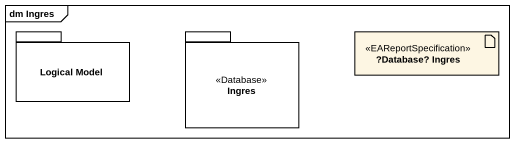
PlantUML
@startuml
mainframe dm Ingres
package "Logical Model" as Logical_Model {
}
package Ingres <<Database>> {
}
artifact "?Database? Ingres" as Database_Ingres <<EAReportSpecification>>
@enduml
